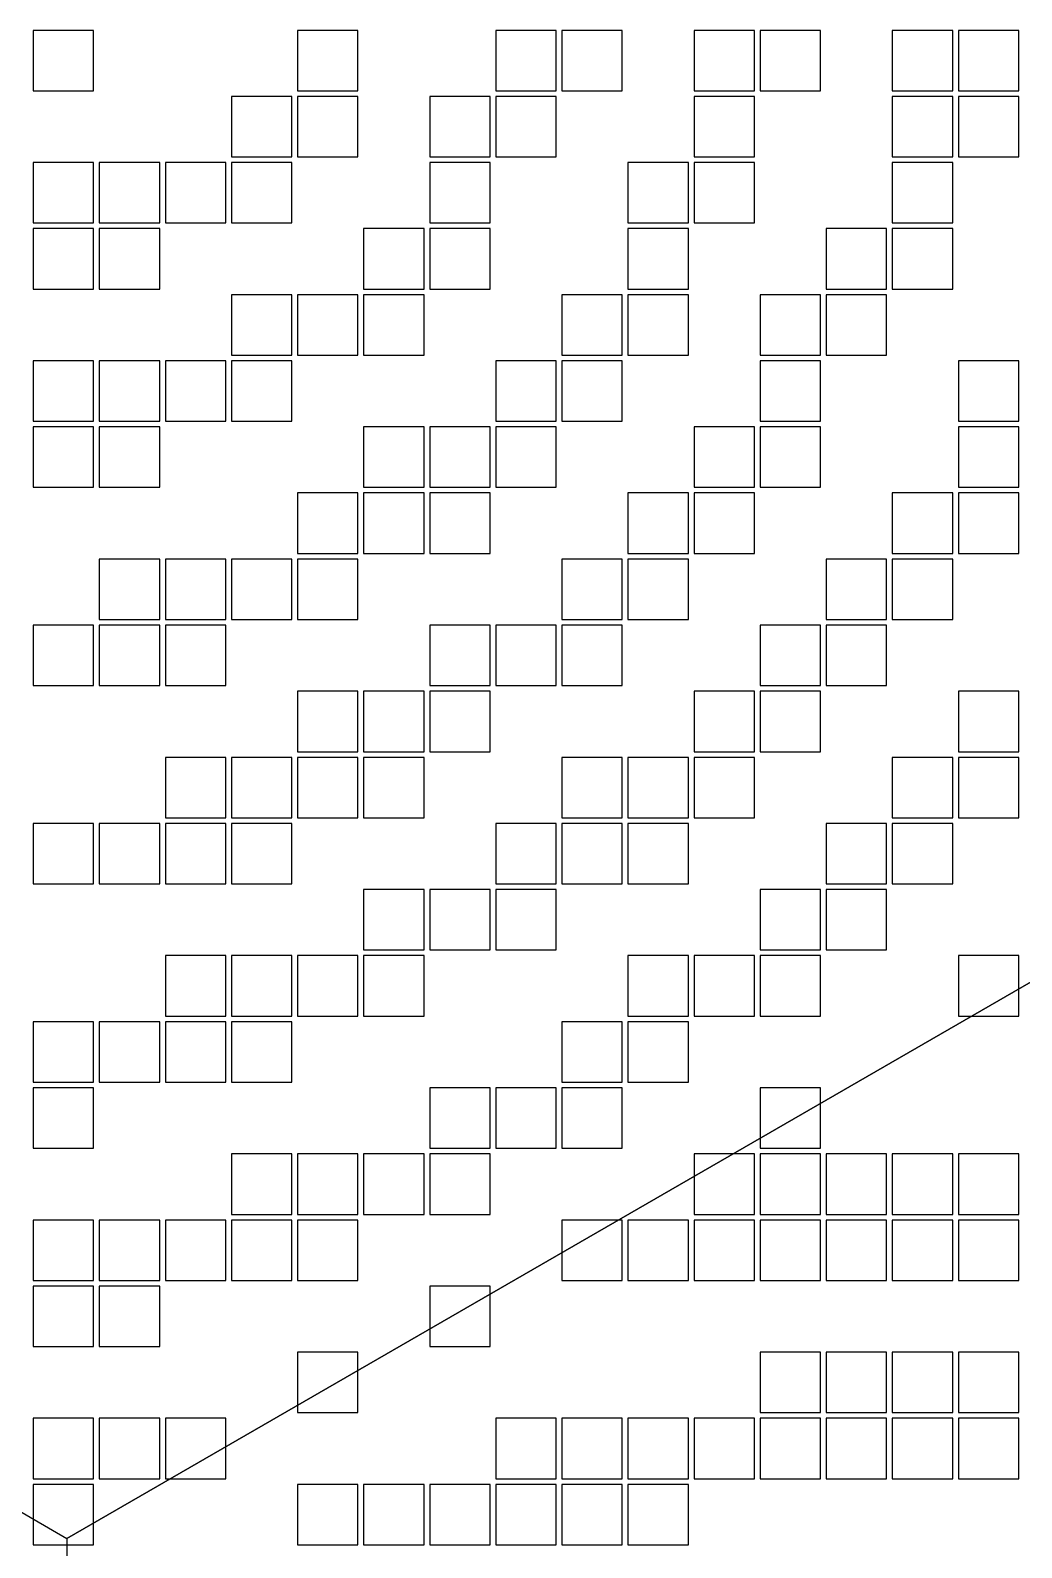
# Model space of a CAD drawing. Extents: x -326 to 326, y -269 to 269.
# Drawn here: x -198.4 to -102.4, y -38.4 to 108.5 of the extents above; entities that cross this region are included whole.
import ezdxf

# ---------------------------------------------------------------- set-up
doc = ezdxf.new("R2010")
doc.units = 0

msp = doc.modelspace()

# ---------------------------------------------------------------- linework, layer by layer
at = {"layer": 'PATCHES'}
for p, q in [((-192.275, 108.525), (-198.125, 108.525)), ((-198.125, 108.525), (-198.125, 102.675)), ((-192.275, 102.675), (-192.275, 108.525)), ((-166.675, 108.525), (-172.525, 108.525)), ((-172.525, 108.525), (-172.525, 102.675)), ((-166.675, 102.675), (-166.675, 108.525)), ((-147.475, 108.525), (-153.325, 108.525)), ((-153.325, 108.525), (-153.325, 102.675)), ((-147.475, 102.675), (-147.475, 108.525)), ((-141.075, 108.525), (-146.925, 108.525)), ((-146.925, 108.525), (-146.925, 102.675)), ((-141.075, 102.675), (-141.075, 108.525)), ((-128.275, 108.525), (-134.125, 108.525)), ((-134.125, 108.525), (-134.125, 102.675)), ((-128.275, 102.675), (-128.275, 108.525)), ((-121.875, 108.525), (-127.725, 108.525)), ((-127.725, 108.525), (-127.725, 102.675)), ((-121.875, 102.675), (-121.875, 108.525)), ((-109.075, 108.525), (-114.925, 108.525)), ((-114.925, 108.525), (-114.925, 102.675)), ((-109.075, 102.675), (-109.075, 108.525)), ((-102.675, 108.525), (-108.525, 108.525)), ((-108.525, 108.525), (-108.525, 102.675)), ((-102.675, 102.675), (-102.675, 108.525)), ((-198.125, 102.675), (-192.275, 102.675)), ((-173.075, 102.125), (-178.925, 102.125)), ((-178.925, 102.125), (-178.925, 96.275)), ((-173.075, 96.275), (-173.075, 102.125)), ((-172.525, 102.675), (-166.675, 102.675)), ((-166.675, 102.125), (-172.525, 102.125)), ((-172.525, 102.125), (-172.525, 96.275)), ((-166.675, 96.275), (-166.675, 102.125)), ((-153.875, 102.125), (-159.725, 102.125)), ((-159.725, 102.125), (-159.725, 96.275)), ((-153.875, 96.275), (-153.875, 102.125)), ((-153.325, 102.675), (-147.475, 102.675)), ((-147.475, 102.125), (-153.325, 102.125)), ((-153.325, 102.125), (-153.325, 96.275)), ((-147.475, 96.275), (-147.475, 102.125)), ((-146.925, 102.675), (-141.075, 102.675)), ((-134.125, 102.675), (-128.275, 102.675)), ((-128.275, 102.125), (-134.125, 102.125)), ((-134.125, 102.125), (-134.125, 96.275)), ((-128.275, 96.275), (-128.275, 102.125)), ((-127.725, 102.675), (-121.875, 102.675)), ((-114.925, 102.675), (-109.075, 102.675)), ((-109.075, 102.125), (-114.925, 102.125)), ((-114.925, 102.125), (-114.925, 96.275)), ((-109.075, 96.275), (-109.075, 102.125)), ((-108.525, 102.675), (-102.675, 102.675)), ((-102.675, 102.125), (-108.525, 102.125)), ((-108.525, 102.125), (-108.525, 96.275)), ((-102.675, 96.275), (-102.675, 102.125)), ((-192.275, 95.725), (-198.125, 95.725)), ((-198.125, 95.725), (-198.125, 89.875)), ((-192.275, 89.875), (-192.275, 95.725)), ((-185.875, 95.725), (-191.725, 95.725)), ((-191.725, 95.725), (-191.725, 89.875)), ((-185.875, 89.875), (-185.875, 95.725)), ((-179.475, 95.725), (-185.325, 95.725)), ((-185.325, 95.725), (-185.325, 89.875)), ((-179.475, 89.875), (-179.475, 95.725)), ((-178.925, 96.275), (-173.075, 96.275)), ((-173.075, 95.725), (-178.925, 95.725)), ((-178.925, 95.725), (-178.925, 89.875)), ((-173.075, 89.875), (-173.075, 95.725)), ((-172.525, 96.275), (-166.675, 96.275)), ((-159.725, 96.275), (-153.875, 96.275)), ((-153.875, 95.725), (-159.725, 95.725)), ((-159.725, 95.725), (-159.725, 89.875)), ((-153.875, 89.875), (-153.875, 95.725)), ((-153.325, 96.275), (-147.475, 96.275)), ((-134.675, 95.725), (-140.525, 95.725)), ((-140.525, 95.725), (-140.525, 89.875)), ((-134.675, 89.875), (-134.675, 95.725)), ((-134.125, 96.275), (-128.275, 96.275)), ((-128.275, 95.725), (-134.125, 95.725)), ((-134.125, 95.725), (-134.125, 89.875)), ((-128.275, 89.875), (-128.275, 95.725)), ((-114.925, 96.275), (-109.075, 96.275)), ((-109.075, 95.725), (-114.925, 95.725)), ((-114.925, 95.725), (-114.925, 89.875)), ((-109.075, 89.875), (-109.075, 95.725)), ((-108.525, 96.275), (-102.675, 96.275)), ((-198.125, 89.875), (-192.275, 89.875)), ((-191.725, 89.875), (-185.875, 89.875)), ((-185.325, 89.875), (-179.475, 89.875)), ((-178.925, 89.875), (-173.075, 89.875)), ((-159.725, 89.875), (-153.875, 89.875)), ((-140.525, 89.875), (-134.675, 89.875)), ((-134.125, 89.875), (-128.275, 89.875)), ((-114.925, 89.875), (-109.075, 89.875)), ((-192.275, 89.325), (-198.125, 89.325)), ((-198.125, 89.325), (-198.125, 83.475)), ((-192.275, 83.475), (-192.275, 89.325)), ((-185.875, 89.325), (-191.725, 89.325)), ((-191.725, 89.325), (-191.725, 83.475)), ((-185.875, 83.475), (-185.875, 89.325)), ((-160.275, 89.325), (-166.125, 89.325)), ((-166.125, 89.325), (-166.125, 83.475)), ((-160.275, 83.475), (-160.275, 89.325)), ((-153.875, 89.325), (-159.725, 89.325)), ((-159.725, 89.325), (-159.725, 83.475)), ((-153.875, 83.475), (-153.875, 89.325)), ((-134.675, 89.325), (-140.525, 89.325)), ((-140.525, 89.325), (-140.525, 83.475)), ((-134.675, 83.475), (-134.675, 89.325)), ((-115.475, 89.325), (-121.325, 89.325)), ((-121.325, 89.325), (-121.325, 83.475)), ((-115.475, 83.475), (-115.475, 89.325)), ((-109.075, 89.325), (-114.925, 89.325)), ((-114.925, 89.325), (-114.925, 83.475)), ((-109.075, 83.475), (-109.075, 89.325)), ((-198.125, 83.475), (-192.275, 83.475)), ((-191.725, 83.475), (-185.875, 83.475)), ((-173.075, 82.925), (-178.925, 82.925)), ((-178.925, 82.925), (-178.925, 77.075)), ((-173.075, 77.075), (-173.075, 82.925)), ((-166.675, 82.925), (-172.525, 82.925)), ((-172.525, 82.925), (-172.525, 77.075)), ((-166.675, 77.075), (-166.675, 82.925)), ((-166.125, 83.475), (-160.275, 83.475)), ((-160.275, 82.925), (-166.125, 82.925)), ((-166.125, 82.925), (-166.125, 77.075)), ((-160.275, 77.075), (-160.275, 82.925)), ((-159.725, 83.475), (-153.875, 83.475)), ((-141.075, 82.925), (-146.925, 82.925)), ((-146.925, 82.925), (-146.925, 77.075)), ((-141.075, 77.075), (-141.075, 82.925)), ((-140.525, 83.475), (-134.675, 83.475)), ((-134.675, 82.925), (-140.525, 82.925)), ((-140.525, 82.925), (-140.525, 77.075)), ((-134.675, 77.075), (-134.675, 82.925)), ((-121.875, 82.925), (-127.725, 82.925)), ((-127.725, 82.925), (-127.725, 77.075)), ((-121.875, 77.075), (-121.875, 82.925)), ((-121.325, 83.475), (-115.475, 83.475)), ((-115.475, 82.925), (-121.325, 82.925)), ((-121.325, 82.925), (-121.325, 77.075)), ((-115.475, 77.075), (-115.475, 82.925)), ((-114.925, 83.475), (-109.075, 83.475)), ((-192.275, 76.525), (-198.125, 76.525)), ((-198.125, 76.525), (-198.125, 70.675)), ((-192.275, 70.675), (-192.275, 76.525)), ((-185.875, 76.525), (-191.725, 76.525)), ((-191.725, 76.525), (-191.725, 70.675)), ((-185.875, 70.675), (-185.875, 76.525)), ((-179.475, 76.525), (-185.325, 76.525)), ((-185.325, 76.525), (-185.325, 70.675)), ((-179.475, 70.675), (-179.475, 76.525)), ((-178.925, 77.075), (-173.075, 77.075)), ((-173.075, 76.525), (-178.925, 76.525)), ((-178.925, 76.525), (-178.925, 70.675)), ((-173.075, 70.675), (-173.075, 76.525)), ((-172.525, 77.075), (-166.675, 77.075)), ((-166.125, 77.075), (-160.275, 77.075)), ((-147.475, 76.525), (-153.325, 76.525)), ((-153.325, 76.525), (-153.325, 70.675)), ((-147.475, 70.675), (-147.475, 76.525)), ((-146.925, 77.075), (-141.075, 77.075)), ((-141.075, 76.525), (-146.925, 76.525)), ((-146.925, 76.525), (-146.925, 70.675)), ((-141.075, 70.675), (-141.075, 76.525)), ((-140.525, 77.075), (-134.675, 77.075)), ((-127.725, 77.075), (-121.875, 77.075)), ((-121.875, 76.525), (-127.725, 76.525)), ((-127.725, 76.525), (-127.725, 70.675)), ((-121.875, 70.675), (-121.875, 76.525)), ((-121.325, 77.075), (-115.475, 77.075)), ((-102.675, 76.525), (-108.525, 76.525)), ((-108.525, 76.525), (-108.525, 70.675)), ((-102.675, 70.675), (-102.675, 76.525)), ((-198.125, 70.675), (-192.275, 70.675)), ((-191.725, 70.675), (-185.875, 70.675)), ((-185.325, 70.675), (-179.475, 70.675)), ((-178.925, 70.675), (-173.075, 70.675)), ((-153.325, 70.675), (-147.475, 70.675)), ((-146.925, 70.675), (-141.075, 70.675)), ((-127.725, 70.675), (-121.875, 70.675)), ((-108.525, 70.675), (-102.675, 70.675)), ((-192.275, 70.125), (-198.125, 70.125)), ((-198.125, 70.125), (-198.125, 64.275)), ((-192.275, 64.275), (-192.275, 70.125)), ((-185.875, 70.125), (-191.725, 70.125)), ((-191.725, 70.125), (-191.725, 64.275)), ((-185.875, 64.275), (-185.875, 70.125)), ((-160.275, 70.125), (-166.125, 70.125)), ((-166.125, 70.125), (-166.125, 64.275)), ((-160.275, 64.275), (-160.275, 70.125)), ((-153.875, 70.125), (-159.725, 70.125)), ((-159.725, 70.125), (-159.725, 64.275)), ((-153.875, 64.275), (-153.875, 70.125)), ((-147.475, 70.125), (-153.325, 70.125)), ((-153.325, 70.125), (-153.325, 64.275)), ((-147.475, 64.275), (-147.475, 70.125)), ((-128.275, 70.125), (-134.125, 70.125)), ((-134.125, 70.125), (-134.125, 64.275)), ((-128.275, 64.275), (-128.275, 70.125)), ((-121.875, 70.125), (-127.725, 70.125)), ((-127.725, 70.125), (-127.725, 64.275)), ((-121.875, 64.275), (-121.875, 70.125)), ((-102.675, 70.125), (-108.525, 70.125)), ((-108.525, 70.125), (-108.525, 64.275)), ((-102.675, 64.275), (-102.675, 70.125)), ((-198.125, 64.275), (-192.275, 64.275)), ((-191.725, 64.275), (-185.875, 64.275)), ((-166.675, 63.725), (-172.525, 63.725)), ((-172.525, 63.725), (-172.525, 57.875)), ((-166.675, 57.875), (-166.675, 63.725)), ((-166.125, 64.275), (-160.275, 64.275)), ((-160.275, 63.725), (-166.125, 63.725)), ((-166.125, 63.725), (-166.125, 57.875)), ((-160.275, 57.875), (-160.275, 63.725)), ((-159.725, 64.275), (-153.875, 64.275)), ((-153.875, 63.725), (-159.725, 63.725)), ((-159.725, 63.725), (-159.725, 57.875)), ((-153.875, 57.875), (-153.875, 63.725)), ((-153.325, 64.275), (-147.475, 64.275)), ((-134.675, 63.725), (-140.525, 63.725)), ((-140.525, 63.725), (-140.525, 57.875)), ((-134.675, 57.875), (-134.675, 63.725)), ((-134.125, 64.275), (-128.275, 64.275)), ((-128.275, 63.725), (-134.125, 63.725)), ((-134.125, 63.725), (-134.125, 57.875)), ((-128.275, 57.875), (-128.275, 63.725)), ((-127.725, 64.275), (-121.875, 64.275)), ((-109.075, 63.725), (-114.925, 63.725)), ((-114.925, 63.725), (-114.925, 57.875)), ((-109.075, 57.875), (-109.075, 63.725)), ((-108.525, 64.275), (-102.675, 64.275)), ((-102.675, 63.725), (-108.525, 63.725)), ((-108.525, 63.725), (-108.525, 57.875)), ((-102.675, 57.875), (-102.675, 63.725)), ((-185.875, 57.325), (-191.725, 57.325)), ((-191.725, 57.325), (-191.725, 51.475)), ((-185.875, 51.475), (-185.875, 57.325)), ((-179.475, 57.325), (-185.325, 57.325)), ((-185.325, 57.325), (-185.325, 51.475)), ((-179.475, 51.475), (-179.475, 57.325)), ((-173.075, 57.325), (-178.925, 57.325)), ((-178.925, 57.325), (-178.925, 51.475)), ((-173.075, 51.475), (-173.075, 57.325)), ((-172.525, 57.875), (-166.675, 57.875)), ((-166.675, 57.325), (-172.525, 57.325)), ((-172.525, 57.325), (-172.525, 51.475)), ((-166.675, 51.475), (-166.675, 57.325)), ((-166.125, 57.875), (-160.275, 57.875)), ((-159.725, 57.875), (-153.875, 57.875)), ((-141.075, 57.325), (-146.925, 57.325)), ((-146.925, 57.325), (-146.925, 51.475)), ((-141.075, 51.475), (-141.075, 57.325)), ((-140.525, 57.875), (-134.675, 57.875)), ((-134.675, 57.325), (-140.525, 57.325)), ((-140.525, 57.325), (-140.525, 51.475)), ((-134.675, 51.475), (-134.675, 57.325)), ((-134.125, 57.875), (-128.275, 57.875)), ((-115.475, 57.325), (-121.325, 57.325)), ((-121.325, 57.325), (-121.325, 51.475)), ((-115.475, 51.475), (-115.475, 57.325)), ((-114.925, 57.875), (-109.075, 57.875)), ((-109.075, 57.325), (-114.925, 57.325)), ((-114.925, 57.325), (-114.925, 51.475)), ((-109.075, 51.475), (-109.075, 57.325)), ((-108.525, 57.875), (-102.675, 57.875)), ((-191.725, 51.475), (-185.875, 51.475)), ((-185.325, 51.475), (-179.475, 51.475)), ((-178.925, 51.475), (-173.075, 51.475)), ((-172.525, 51.475), (-166.675, 51.475)), ((-146.925, 51.475), (-141.075, 51.475)), ((-140.525, 51.475), (-134.675, 51.475)), ((-121.325, 51.475), (-115.475, 51.475)), ((-114.925, 51.475), (-109.075, 51.475)), ((-192.275, 50.925), (-198.125, 50.925)), ((-198.125, 50.925), (-198.125, 45.075)), ((-192.275, 45.075), (-192.275, 50.925)), ((-185.875, 50.925), (-191.725, 50.925)), ((-191.725, 50.925), (-191.725, 45.075)), ((-185.875, 45.075), (-185.875, 50.925)), ((-179.475, 50.925), (-185.325, 50.925)), ((-185.325, 50.925), (-185.325, 45.075)), ((-179.475, 45.075), (-179.475, 50.925)), ((-153.875, 50.925), (-159.725, 50.925)), ((-159.725, 50.925), (-159.725, 45.075)), ((-153.875, 45.075), (-153.875, 50.925)), ((-147.475, 50.925), (-153.325, 50.925)), ((-153.325, 50.925), (-153.325, 45.075)), ((-147.475, 45.075), (-147.475, 50.925)), ((-141.075, 50.925), (-146.925, 50.925)), ((-146.925, 50.925), (-146.925, 45.075)), ((-141.075, 45.075), (-141.075, 50.925)), ((-121.875, 50.925), (-127.725, 50.925)), ((-127.725, 50.925), (-127.725, 45.075)), ((-121.875, 45.075), (-121.875, 50.925)), ((-115.475, 50.925), (-121.325, 50.925)), ((-121.325, 50.925), (-121.325, 45.075)), ((-115.475, 45.075), (-115.475, 50.925)), ((-198.125, 45.075), (-192.275, 45.075)), ((-191.725, 45.075), (-185.875, 45.075)), ((-185.325, 45.075), (-179.475, 45.075)), ((-166.675, 44.525), (-172.525, 44.525)), ((-172.525, 44.525), (-172.525, 38.675)), ((-166.675, 38.675), (-166.675, 44.525)), ((-160.275, 44.525), (-166.125, 44.525)), ((-166.125, 44.525), (-166.125, 38.675)), ((-160.275, 38.675), (-160.275, 44.525)), ((-159.725, 45.075), (-153.875, 45.075)), ((-153.875, 44.525), (-159.725, 44.525)), ((-159.725, 44.525), (-159.725, 38.675)), ((-153.875, 38.675), (-153.875, 44.525)), ((-153.325, 45.075), (-147.475, 45.075)), ((-146.925, 45.075), (-141.075, 45.075)), ((-128.275, 44.525), (-134.125, 44.525)), ((-134.125, 44.525), (-134.125, 38.675)), ((-128.275, 38.675), (-128.275, 44.525)), ((-127.725, 45.075), (-121.875, 45.075)), ((-121.875, 44.525), (-127.725, 44.525)), ((-127.725, 44.525), (-127.725, 38.675)), ((-121.875, 38.675), (-121.875, 44.525)), ((-121.325, 45.075), (-115.475, 45.075)), ((-102.675, 44.525), (-108.525, 44.525)), ((-108.525, 44.525), (-108.525, 38.675)), ((-102.675, 38.675), (-102.675, 44.525)), ((-172.525, 38.675), (-166.675, 38.675)), ((-166.125, 38.675), (-160.275, 38.675)), ((-159.725, 38.675), (-153.875, 38.675)), ((-134.125, 38.675), (-128.275, 38.675)), ((-127.725, 38.675), (-121.875, 38.675)), ((-108.525, 38.675), (-102.675, 38.675)), ((-179.475, 38.125), (-185.325, 38.125)), ((-185.325, 38.125), (-185.325, 32.275)), ((-179.475, 32.275), (-179.475, 38.125)), ((-173.075, 38.125), (-178.925, 38.125)), ((-178.925, 38.125), (-178.925, 32.275)), ((-173.075, 32.275), (-173.075, 38.125)), ((-166.675, 38.125), (-172.525, 38.125)), ((-172.525, 38.125), (-172.525, 32.275)), ((-166.675, 32.275), (-166.675, 38.125)), ((-160.275, 38.125), (-166.125, 38.125)), ((-166.125, 38.125), (-166.125, 32.275)), ((-160.275, 32.275), (-160.275, 38.125)), ((-141.075, 38.125), (-146.925, 38.125)), ((-146.925, 38.125), (-146.925, 32.275)), ((-141.075, 32.275), (-141.075, 38.125)), ((-134.675, 38.125), (-140.525, 38.125)), ((-140.525, 38.125), (-140.525, 32.275)), ((-134.675, 32.275), (-134.675, 38.125)), ((-128.275, 38.125), (-134.125, 38.125)), ((-134.125, 38.125), (-134.125, 32.275)), ((-128.275, 32.275), (-128.275, 38.125)), ((-109.075, 38.125), (-114.925, 38.125)), ((-114.925, 38.125), (-114.925, 32.275)), ((-109.075, 32.275), (-109.075, 38.125)), ((-102.675, 38.125), (-108.525, 38.125)), ((-108.525, 38.125), (-108.525, 32.275)), ((-102.675, 32.275), (-102.675, 38.125)), ((-192.275, 31.725), (-198.125, 31.725)), ((-198.125, 31.725), (-198.125, 25.875)), ((-192.275, 25.875), (-192.275, 31.725)), ((-185.875, 31.725), (-191.725, 31.725)), ((-191.725, 31.725), (-191.725, 25.875)), ((-185.875, 25.875), (-185.875, 31.725)), ((-185.325, 32.275), (-179.475, 32.275)), ((-179.475, 31.725), (-185.325, 31.725)), ((-185.325, 31.725), (-185.325, 25.875)), ((-179.475, 25.875), (-179.475, 31.725)), ((-178.925, 32.275), (-173.075, 32.275)), ((-173.075, 31.725), (-178.925, 31.725)), ((-178.925, 31.725), (-178.925, 25.875)), ((-173.075, 25.875), (-173.075, 31.725)), ((-172.525, 32.275), (-166.675, 32.275)), ((-166.125, 32.275), (-160.275, 32.275)), ((-147.475, 31.725), (-153.325, 31.725)), ((-153.325, 31.725), (-153.325, 25.875)), ((-147.475, 25.875), (-147.475, 31.725)), ((-146.925, 32.275), (-141.075, 32.275)), ((-141.075, 31.725), (-146.925, 31.725)), ((-146.925, 31.725), (-146.925, 25.875)), ((-141.075, 25.875), (-141.075, 31.725)), ((-140.525, 32.275), (-134.675, 32.275)), ((-134.675, 31.725), (-140.525, 31.725)), ((-140.525, 31.725), (-140.525, 25.875)), ((-134.675, 25.875), (-134.675, 31.725)), ((-134.125, 32.275), (-128.275, 32.275)), ((-115.475, 31.725), (-121.325, 31.725)), ((-121.325, 31.725), (-121.325, 25.875)), ((-115.475, 25.875), (-115.475, 31.725)), ((-114.925, 32.275), (-109.075, 32.275)), ((-109.075, 31.725), (-114.925, 31.725)), ((-114.925, 31.725), (-114.925, 25.875)), ((-109.075, 25.875), (-109.075, 31.725)), ((-108.525, 32.275), (-102.675, 32.275)), ((-198.125, 25.875), (-192.275, 25.875)), ((-191.725, 25.875), (-185.875, 25.875)), ((-185.325, 25.875), (-179.475, 25.875)), ((-178.925, 25.875), (-173.075, 25.875)), ((-160.275, 25.325), (-166.125, 25.325)), ((-166.125, 25.325), (-166.125, 19.475)), ((-160.275, 19.475), (-160.275, 25.325)), ((-153.875, 25.325), (-159.725, 25.325)), ((-159.725, 25.325), (-159.725, 19.475)), ((-153.875, 19.475), (-153.875, 25.325)), ((-153.325, 25.875), (-147.475, 25.875)), ((-147.475, 25.325), (-153.325, 25.325)), ((-153.325, 25.325), (-153.325, 19.475)), ((-147.475, 19.475), (-147.475, 25.325)), ((-146.925, 25.875), (-141.075, 25.875)), ((-140.525, 25.875), (-134.675, 25.875)), ((-121.875, 25.325), (-127.725, 25.325)), ((-127.725, 25.325), (-127.725, 19.475)), ((-121.875, 19.475), (-121.875, 25.325)), ((-121.325, 25.875), (-115.475, 25.875)), ((-115.475, 25.325), (-121.325, 25.325)), ((-121.325, 25.325), (-121.325, 19.475)), ((-115.475, 19.475), (-115.475, 25.325)), ((-114.925, 25.875), (-109.075, 25.875)), ((-166.125, 19.475), (-160.275, 19.475)), ((-159.725, 19.475), (-153.875, 19.475)), ((-153.325, 19.475), (-147.475, 19.475)), ((-127.725, 19.475), (-121.875, 19.475)), ((-121.325, 19.475), (-115.475, 19.475)), ((-179.475, 18.925), (-185.325, 18.925)), ((-185.325, 18.925), (-185.325, 13.075)), ((-179.475, 13.075), (-179.475, 18.925)), ((-173.075, 18.925), (-178.925, 18.925)), ((-178.925, 18.925), (-178.925, 13.075)), ((-173.075, 13.075), (-173.075, 18.925)), ((-166.675, 18.925), (-172.525, 18.925)), ((-172.525, 18.925), (-172.525, 13.075)), ((-166.675, 13.075), (-166.675, 18.925)), ((-160.275, 18.925), (-166.125, 18.925)), ((-166.125, 18.925), (-166.125, 13.075)), ((-160.275, 13.075), (-160.275, 18.925)), ((-134.675, 18.925), (-140.525, 18.925)), ((-140.525, 18.925), (-140.525, 13.075)), ((-134.675, 13.075), (-134.675, 18.925)), ((-128.275, 18.925), (-134.125, 18.925)), ((-134.125, 18.925), (-134.125, 13.075)), ((-128.275, 13.075), (-128.275, 18.925)), ((-121.875, 18.925), (-127.725, 18.925)), ((-127.725, 18.925), (-127.725, 13.075)), ((-121.875, 13.075), (-121.875, 18.925)), ((-102.675, 18.925), (-108.525, 18.925)), ((-108.525, 18.925), (-108.525, 13.075)), ((-102.675, 13.075), (-102.675, 18.925)), ((-192.275, 12.525), (-198.125, 12.525)), ((-198.125, 12.525), (-198.125, 6.675)), ((-192.275, 6.675), (-192.275, 12.525)), ((-185.875, 12.525), (-191.725, 12.525)), ((-191.725, 12.525), (-191.725, 6.675)), ((-185.875, 6.675), (-185.875, 12.525)), ((-185.325, 13.075), (-179.475, 13.075)), ((-179.475, 12.525), (-185.325, 12.525)), ((-185.325, 12.525), (-185.325, 6.675)), ((-179.475, 6.675), (-179.475, 12.525)), ((-178.925, 13.075), (-173.075, 13.075)), ((-173.075, 12.525), (-178.925, 12.525)), ((-178.925, 12.525), (-178.925, 6.675)), ((-173.075, 6.675), (-173.075, 12.525)), ((-172.525, 13.075), (-166.675, 13.075)), ((-166.125, 13.075), (-160.275, 13.075)), ((-141.075, 12.525), (-146.925, 12.525)), ((-146.925, 12.525), (-146.925, 6.675)), ((-141.075, 6.675), (-141.075, 12.525)), ((-140.525, 13.075), (-134.675, 13.075)), ((-134.675, 12.525), (-140.525, 12.525)), ((-140.525, 12.525), (-140.525, 6.675)), ((-134.675, 6.675), (-134.675, 12.525)), ((-134.125, 13.075), (-128.275, 13.075)), ((-127.725, 13.075), (-121.875, 13.075)), ((-108.525, 13.075), (-102.675, 13.075)), ((-198.125, 6.675), (-192.275, 6.675)), ((-192.275, 6.125), (-198.125, 6.125)), ((-198.125, 6.125), (-198.125, 0.275)), ((-192.275, 0.275), (-192.275, 6.125)), ((-191.725, 6.675), (-185.875, 6.675)), ((-185.325, 6.675), (-179.475, 6.675)), ((-178.925, 6.675), (-173.075, 6.675)), ((-153.875, 6.125), (-159.725, 6.125)), ((-159.725, 6.125), (-159.725, 0.275)), ((-153.875, 0.275), (-153.875, 6.125)), ((-147.475, 6.125), (-153.325, 6.125)), ((-153.325, 6.125), (-153.325, 0.275)), ((-147.475, 0.275), (-147.475, 6.125)), ((-146.925, 6.675), (-141.075, 6.675)), ((-141.075, 6.125), (-146.925, 6.125)), ((-146.925, 6.125), (-146.925, 0.275)), ((-141.075, 0.275), (-141.075, 6.125)), ((-140.525, 6.675), (-134.675, 6.675)), ((-121.875, 6.125), (-127.725, 6.125)), ((-127.725, 6.125), (-127.725, 0.275)), ((-121.875, 0.275), (-121.875, 6.125)), ((-198.125, 0.275), (-192.275, 0.275)), ((-159.725, 0.275), (-153.875, 0.275)), ((-153.325, 0.275), (-147.475, 0.275)), ((-146.925, 0.275), (-141.075, 0.275)), ((-127.725, 0.275), (-121.875, 0.275)), ((-173.075, -0.275), (-178.925, -0.275)), ((-178.925, -0.275), (-178.925, -6.125)), ((-173.075, -6.125), (-173.075, -0.275)), ((-166.675, -0.275), (-172.525, -0.275)), ((-172.525, -0.275), (-172.525, -6.125)), ((-166.675, -6.125), (-166.675, -0.275)), ((-160.275, -0.275), (-166.125, -0.275)), ((-166.125, -0.275), (-166.125, -6.125)), ((-160.275, -6.125), (-160.275, -0.275)), ((-153.875, -0.275), (-159.725, -0.275)), ((-159.725, -0.275), (-159.725, -6.125)), ((-153.875, -6.125), (-153.875, -0.275)), ((-128.275, -0.275), (-134.125, -0.275)), ((-134.125, -0.275), (-134.125, -6.125)), ((-128.275, -6.125), (-128.275, -0.275)), ((-121.875, -0.275), (-127.725, -0.275)), ((-127.725, -0.275), (-127.725, -6.125)), ((-121.875, -6.125), (-121.875, -0.275)), ((-115.475, -0.275), (-121.325, -0.275)), ((-121.325, -0.275), (-121.325, -6.125)), ((-115.475, -6.125), (-115.475, -0.275)), ((-109.075, -0.275), (-114.925, -0.275)), ((-114.925, -0.275), (-114.925, -6.125)), ((-109.075, -6.125), (-109.075, -0.275)), ((-102.675, -0.275), (-108.525, -0.275)), ((-108.525, -0.275), (-108.525, -6.125)), ((-102.675, -6.125), (-102.675, -0.275)), ((-192.275, -6.675), (-198.125, -6.675)), ((-198.125, -6.675), (-198.125, -12.525)), ((-192.275, -12.525), (-192.275, -6.675)), ((-185.875, -6.675), (-191.725, -6.675)), ((-191.725, -6.675), (-191.725, -12.525)), ((-185.875, -12.525), (-185.875, -6.675)), ((-179.475, -6.675), (-185.325, -6.675)), ((-185.325, -6.675), (-185.325, -12.525)), ((-179.475, -12.525), (-179.475, -6.675)), ((-178.925, -6.125), (-173.075, -6.125)), ((-173.075, -6.675), (-178.925, -6.675)), ((-178.925, -6.675), (-178.925, -12.525)), ((-173.075, -12.525), (-173.075, -6.675)), ((-172.525, -6.125), (-166.675, -6.125)), ((-166.675, -6.675), (-172.525, -6.675)), ((-172.525, -6.675), (-172.525, -12.525)), ((-166.675, -12.525), (-166.675, -6.675)), ((-166.125, -6.125), (-160.275, -6.125)), ((-159.725, -6.125), (-153.875, -6.125)), ((-141.075, -6.675), (-146.925, -6.675)), ((-146.925, -6.675), (-146.925, -12.525)), ((-141.075, -12.525), (-141.075, -6.675)), ((-134.675, -6.675), (-140.525, -6.675)), ((-140.525, -6.675), (-140.525, -12.525)), ((-134.675, -12.525), (-134.675, -6.675)), ((-134.125, -6.125), (-128.275, -6.125)), ((-128.275, -6.675), (-134.125, -6.675)), ((-134.125, -6.675), (-134.125, -12.525)), ((-128.275, -12.525), (-128.275, -6.675)), ((-127.725, -6.125), (-121.875, -6.125)), ((-121.875, -6.675), (-127.725, -6.675)), ((-127.725, -6.675), (-127.725, -12.525)), ((-121.875, -12.525), (-121.875, -6.675)), ((-121.325, -6.125), (-115.475, -6.125)), ((-115.475, -6.675), (-121.325, -6.675)), ((-121.325, -6.675), (-121.325, -12.525)), ((-115.475, -12.525), (-115.475, -6.675)), ((-114.925, -6.125), (-109.075, -6.125)), ((-109.075, -6.675), (-114.925, -6.675)), ((-114.925, -6.675), (-114.925, -12.525)), ((-109.075, -12.525), (-109.075, -6.675)), ((-108.525, -6.125), (-102.675, -6.125)), ((-102.675, -6.675), (-108.525, -6.675)), ((-108.525, -6.675), (-108.525, -12.525)), ((-102.675, -12.525), (-102.675, -6.675)), ((-198.125, -12.525), (-192.275, -12.525)), ((-192.275, -13.075), (-198.125, -13.075)), ((-198.125, -13.075), (-198.125, -18.925)), ((-192.275, -18.925), (-192.275, -13.075)), ((-191.725, -12.525), (-185.875, -12.525)), ((-185.875, -13.075), (-191.725, -13.075)), ((-191.725, -13.075), (-191.725, -18.925)), ((-185.875, -18.925), (-185.875, -13.075)), ((-185.325, -12.525), (-179.475, -12.525)), ((-178.925, -12.525), (-173.075, -12.525)), ((-172.525, -12.525), (-166.675, -12.525)), ((-153.875, -13.075), (-159.725, -13.075)), ((-159.725, -13.075), (-159.725, -18.925)), ((-153.875, -18.925), (-153.875, -13.075)), ((-146.925, -12.525), (-141.075, -12.525)), ((-140.525, -12.525), (-134.675, -12.525)), ((-134.125, -12.525), (-128.275, -12.525)), ((-127.725, -12.525), (-121.875, -12.525)), ((-121.325, -12.525), (-115.475, -12.525)), ((-114.925, -12.525), (-109.075, -12.525)), ((-108.525, -12.525), (-102.675, -12.525)), ((-198.125, -18.925), (-192.275, -18.925)), ((-191.725, -18.925), (-185.875, -18.925)), ((-159.725, -18.925), (-153.875, -18.925)), ((-166.675, -19.475), (-172.525, -19.475)), ((-172.525, -19.475), (-172.525, -25.325)), ((-166.675, -25.325), (-166.675, -19.475)), ((-121.875, -19.475), (-127.725, -19.475)), ((-127.725, -19.475), (-127.725, -25.325)), ((-121.875, -25.325), (-121.875, -19.475)), ((-115.475, -19.475), (-121.325, -19.475)), ((-121.325, -19.475), (-121.325, -25.325)), ((-115.475, -25.325), (-115.475, -19.475)), ((-109.075, -19.475), (-114.925, -19.475)), ((-114.925, -19.475), (-114.925, -25.325)), ((-109.075, -25.325), (-109.075, -19.475)), ((-102.675, -19.475), (-108.525, -19.475)), ((-108.525, -19.475), (-108.525, -25.325)), ((-102.675, -25.325), (-102.675, -19.475)), ((-192.275, -25.875), (-198.125, -25.875)), ((-198.125, -25.875), (-198.125, -31.725)), ((-192.275, -31.725), (-192.275, -25.875)), ((-185.875, -25.875), (-191.725, -25.875)), ((-191.725, -25.875), (-191.725, -31.725)), ((-185.875, -31.725), (-185.875, -25.875)), ((-179.475, -25.875), (-185.325, -25.875)), ((-185.325, -25.875), (-185.325, -31.725)), ((-179.475, -31.725), (-179.475, -25.875)), ((-172.525, -25.325), (-166.675, -25.325)), ((-147.475, -25.875), (-153.325, -25.875)), ((-153.325, -25.875), (-153.325, -31.725)), ((-147.475, -31.725), (-147.475, -25.875)), ((-141.075, -25.875), (-146.925, -25.875)), ((-146.925, -25.875), (-146.925, -31.725)), ((-141.075, -31.725), (-141.075, -25.875)), ((-134.675, -25.875), (-140.525, -25.875)), ((-140.525, -25.875), (-140.525, -31.725)), ((-134.675, -31.725), (-134.675, -25.875)), ((-128.275, -25.875), (-134.125, -25.875)), ((-134.125, -25.875), (-134.125, -31.725)), ((-128.275, -31.725), (-128.275, -25.875)), ((-127.725, -25.325), (-121.875, -25.325)), ((-121.875, -25.875), (-127.725, -25.875)), ((-127.725, -25.875), (-127.725, -31.725)), ((-121.875, -31.725), (-121.875, -25.875)), ((-121.325, -25.325), (-115.475, -25.325)), ((-115.475, -25.875), (-121.325, -25.875)), ((-121.325, -25.875), (-121.325, -31.725)), ((-115.475, -31.725), (-115.475, -25.875)), ((-114.925, -25.325), (-109.075, -25.325)), ((-109.075, -25.875), (-114.925, -25.875)), ((-114.925, -25.875), (-114.925, -31.725)), ((-109.075, -31.725), (-109.075, -25.875)), ((-108.525, -25.325), (-102.675, -25.325)), ((-102.675, -25.875), (-108.525, -25.875)), ((-108.525, -25.875), (-108.525, -31.725)), ((-102.675, -31.725), (-102.675, -25.875)), ((-198.125, -31.725), (-192.275, -31.725)), ((-192.275, -32.275), (-198.125, -32.275)), ((-198.125, -32.275), (-198.125, -38.125)), ((-192.275, -38.125), (-192.275, -32.275)), ((-191.725, -31.725), (-185.875, -31.725)), ((-185.325, -31.725), (-179.475, -31.725)), ((-166.675, -32.275), (-172.525, -32.275)), ((-172.525, -32.275), (-172.525, -38.125)), ((-166.675, -38.125), (-166.675, -32.275)), ((-160.275, -32.275), (-166.125, -32.275)), ((-166.125, -32.275), (-166.125, -38.125)), ((-160.275, -38.125), (-160.275, -32.275)), ((-153.875, -32.275), (-159.725, -32.275)), ((-159.725, -32.275), (-159.725, -38.125)), ((-153.875, -38.125), (-153.875, -32.275)), ((-153.325, -31.725), (-147.475, -31.725)), ((-147.475, -32.275), (-153.325, -32.275)), ((-153.325, -32.275), (-153.325, -38.125)), ((-147.475, -38.125), (-147.475, -32.275)), ((-146.925, -31.725), (-141.075, -31.725)), ((-141.075, -32.275), (-146.925, -32.275)), ((-146.925, -32.275), (-146.925, -38.125)), ((-141.075, -38.125), (-141.075, -32.275)), ((-140.525, -31.725), (-134.675, -31.725)), ((-134.675, -32.275), (-140.525, -32.275)), ((-140.525, -32.275), (-140.525, -38.125)), ((-134.675, -38.125), (-134.675, -32.275)), ((-134.125, -31.725), (-128.275, -31.725)), ((-127.725, -31.725), (-121.875, -31.725)), ((-121.325, -31.725), (-115.475, -31.725)), ((-114.925, -31.725), (-109.075, -31.725)), ((-108.525, -31.725), (-102.675, -31.725)), ((-198.125, -38.125), (-192.275, -38.125)), ((-172.525, -38.125), (-166.675, -38.125)), ((-166.125, -38.125), (-160.275, -38.125)), ((-159.725, -38.125), (-153.875, -38.125)), ((-153.325, -38.125), (-147.475, -38.125)), ((-146.925, -38.125), (-141.075, -38.125)), ((-140.525, -38.125), (-134.675, -38.125))]:
    msp.add_line(p, q, dxfattribs=at)
at = {"layer": 'PORTS'}
for p, q in [((-324.76, 37.5), (-194.856, -37.5)), ((-194.856, -37.5), (-64.952, 37.5)), ((-64.952, 37.5), (-194.856, -37.5)), ((-194.856, -37.5), (-194.856, -187.5))]:
    msp.add_line(p, q, dxfattribs=at)

doc.saveas('drawing.dxf')
